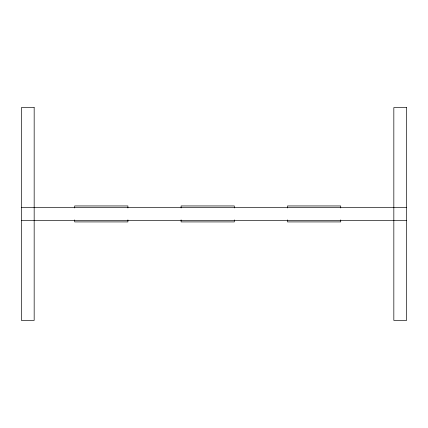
<?xml version="1.0" encoding="UTF-8"?>
<svg xmlns="http://www.w3.org/2000/svg" width="428" height="428" viewBox="0 0 428 428"><rect width="100%" height="100%" fill="white"/><g stroke="black" fill="none" stroke-linecap="round" stroke-linejoin="round"><path stroke-width="0.64" d="M21.4 207.617L406.6 207.617M21.4 220.383L406.6 220.383M340.715 207.949L340.715 205.954L287.509 205.954L287.509 207.949M340.715 219.917L340.715 221.913L287.509 221.913L287.509 219.917M234.303 207.949L234.303 205.954L181.103 205.954L181.103 207.949M234.303 219.917L234.303 221.913L181.103 221.913L181.103 219.917M127.897 207.949L127.897 205.954L74.691 205.954L74.691 207.949M127.897 219.917L127.897 221.913L74.691 221.913L74.691 219.917M34.17 107.588L21.4 107.588L21.4 320.411L34.17 320.411L34.17 107.588M406.6 107.588L393.83 107.588L393.83 320.411L406.6 320.411L406.6 107.588"/></g></svg>
